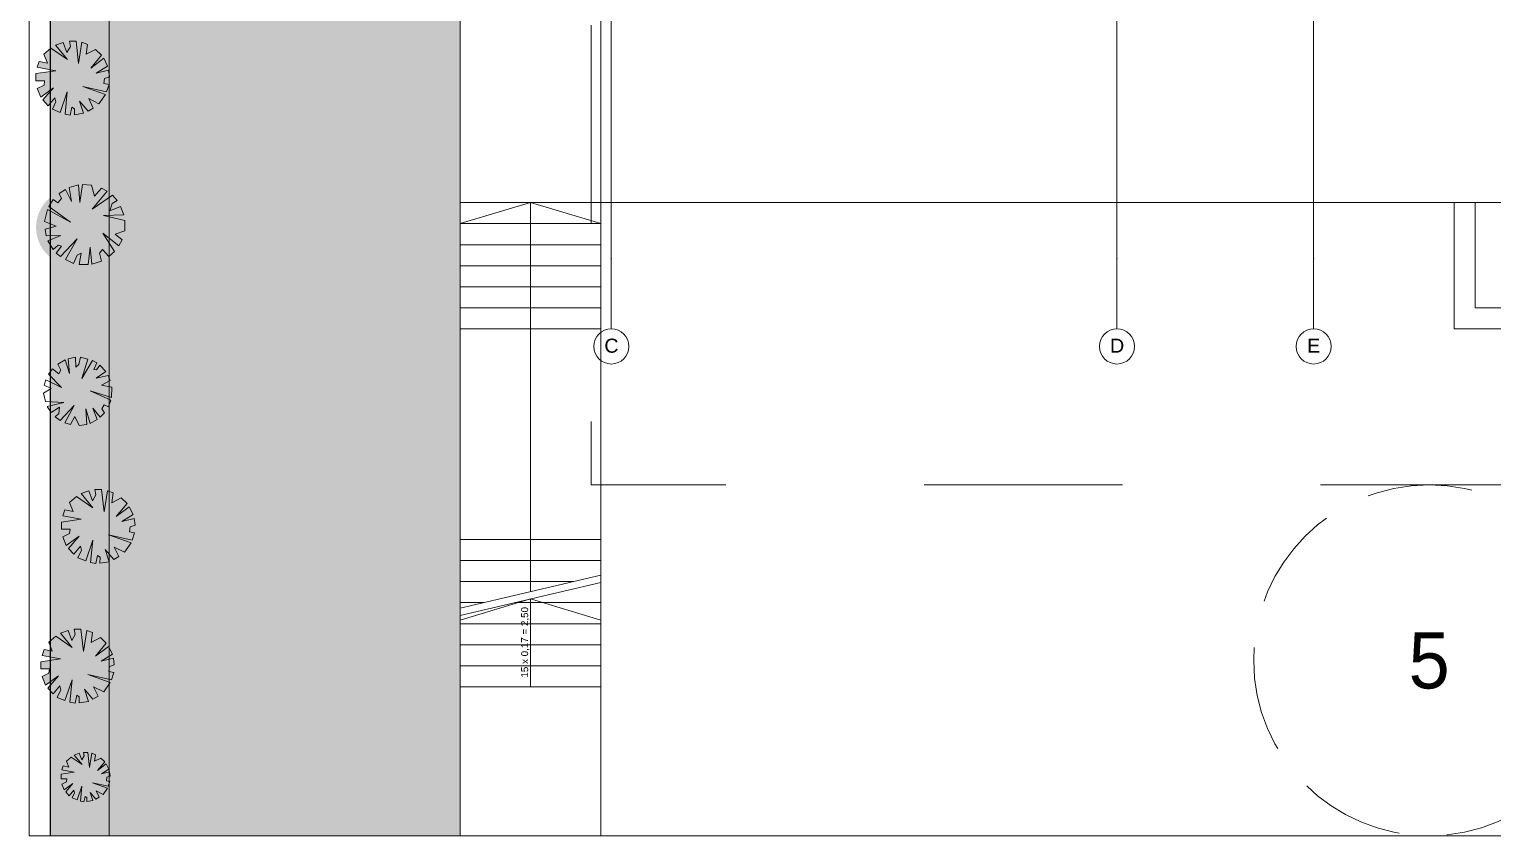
# Model space of a CAD drawing. Header units: centimetres. Extents: x -4381 to 5639, y -3920 to 4826.
# Drawn here: x 48.89 to 69.73, y 47.37 to 58.86 of the extents above; entities that cross this region are included whole.
import ezdxf

# ---------------------------------------------------------------- set-up
doc = ezdxf.new("R2010")
doc.units = ezdxf.units.CM
doc.header["$MEASUREMENT"] = 0
doc.linetypes.add('Dashed', pattern=[0.564444, 0.282222, -0.282222])
doc.linetypes.add('Traits', pattern=[0.217778, 0.15, -0.067778])
for name, color, linetype, lineweight in [('00-TREES_Pen_No__1', 7, 'Continuous', 5), ('0_Pen_No__1', 7, 'Continuous', 5), ('Dalles_Pen_No__1', 7, 'Continuous', 5), ('FILES_Pen_No__2', 8, 'Continuous', 5), ('Structural - Combined_Pen_No__1', 7, 'Continuous', 5)]:
    doc.layers.add(name, color=color, linetype=linetype, lineweight=lineweight)
for name, color, linetype, lineweight, true_color in [('00-TREES_Pen_No__169', 7, 'Continuous', 5, 0x68b353), ('00-TREES_Pen_No__183', 7, 'Continuous', 5, 0xcaedab), ('00-TREES_Pen_No__184', 7, 'Continuous', 5, 0xc5d295), ('00-TREES_Pen_No__185', 7, 'Continuous', 5, 0xbce39b), ('0_Pen_No__58', 7, 'Continuous', 5, 0xdf0000), ('Dalles_Pen_No__181', 7, 'Continuous', 5, 0xddeaa8), ('RECULS_Pen_No__58', 7, 'Continuous', 5, 0xdf0000), ('Structural - Combined_Pen_No__102', 7, 'Continuous', 5, 0xcccccc)]:
    doc.layers.add(name, color=color, linetype=linetype, lineweight=lineweight, true_color=true_color)
doc.styles.add('GENERATED_STYLE_2', font='')
doc.styles.add('GENERATED_STYLE_3', font='arial.ttf')
doc.styles.get('GENERATED_STYLE_2').set_extended_font_data('Arial Narrow Occidental')

msp = doc.modelspace()

# ---------------------------------------------------------------- hatches: boundary and pattern name
at = {"layer": '00-TREES_Pen_No__169', "linetype": 'Continuous', "lineweight": 0, "ltscale": 10, "true_color": 0xd8ebd3}
msp.add_hatch(color=254, dxfattribs=at).paths.add_polyline_path([(49.92106, 52.30192), (49.82672, 52.30239), (49.84121, 52.22746), (49.79037, 52.1416), (49.7393, 52.28434), (49.63003, 52.24692), (49.79844, 52.04221), (49.56422, 52.20396), (49.46392, 52.11739), (49.51456, 51.99049), (49.39829, 52.01432), (49.36865, 51.92918), (49.63166, 51.88134), (49.34959, 51.83951), (49.349, 51.73717), (49.47346, 51.7379), (49.46498, 51.67484), (49.36751, 51.62813), (49.41859, 51.50541), (49.60129, 51.63698), (49.44892, 51.46448), (49.52483, 51.37934), (49.61949, 51.49557), (49.63423, 51.43803), (49.58401, 51.33139), (49.69443, 51.28754), (49.79566, 51.58218), (49.76501, 51.2624), (49.83746, 51.24835), (49.86113, 51.36222), (49.8985, 51.34009), (49.89802, 51.2524), (50.02844, 51.27374), (49.97025, 51.44665), (50.09344, 51.30347), (50.16623, 51.34648), (50.10172, 51.48275), (50.24774, 51.40783), (50.33989, 51.54318), (50.0184, 51.65708), (50.35585, 51.57988), (50.39157, 51.68325), (50.31854, 51.69956), (50.32664, 51.77169), (50.39717, 51.79339), (50.38333, 51.88986), (50.20979, 51.84539), (50.3691, 51.94492), (50.3148, 52.05783), (50.1295, 51.91831), (50.28339, 52.10124), (50.19845, 52.18384), (50.06603, 52.11512), (50.08616, 52.25435), (50.00357, 52.28537), (49.95629, 51.98337)])
at = {"layer": '00-TREES_Pen_No__183', "linetype": 'Continuous', "lineweight": 0, "ltscale": 10, "true_color": 0xd8eaa8}
for points in [[(49.5572, 58.6906), (49.46287, 58.69107), (49.47735, 58.61615), (49.42652, 58.53029), (49.37545, 58.67302), (49.26618, 58.6356), (49.43459, 58.43089), (49.20037, 58.59265), (49.10007, 58.50607), (49.1507, 58.37917), (49.03444, 58.40301), (49.0048, 58.31787), (49.26781, 58.27003), (48.98574, 58.22819), (48.98515, 58.12585), (49.10961, 58.12658), (49.10113, 58.06353), (49.00366, 58.01681), (49.05474, 57.89409), (49.23744, 58.02566), (49.08507, 57.85317), (49.16098, 57.76802), (49.25564, 57.88425), (49.27038, 57.82671), (49.22016, 57.72007), (49.33058, 57.67623), (49.43181, 57.97087), (49.40116, 57.65109), (49.47361, 57.63704), (49.49728, 57.75091), (49.53465, 57.72878), (49.53417, 57.64108), (49.66459, 57.66242), (49.6064, 57.83533), (49.72958, 57.69215), (49.80237, 57.73517), (49.73787, 57.87144), (49.88389, 57.79652), (49.97604, 57.93186), (49.65454, 58.04577), (49.992, 57.96856), (50.02772, 58.07193), (49.95469, 58.08825), (49.96278, 58.16038), (50.03332, 58.18208), (50.01948, 58.27854), (49.84594, 58.23408), (50.00525, 58.3336), (49.95095, 58.44651), (49.76565, 58.307), (49.91953, 58.48992), (49.83459, 58.57252), (49.70218, 58.5038), (49.72231, 58.64304), (49.63971, 58.67405), (49.59244, 58.37205)], [(49.6261, 50.3119), (49.53176, 50.31237), (49.54625, 50.23744), (49.49541, 50.15158), (49.44434, 50.29432), (49.33508, 50.2569), (49.50349, 50.05219), (49.26926, 50.21394), (49.16896, 50.12736), (49.2196, 50.00046), (49.10333, 50.0243), (49.07369, 49.93916), (49.3367, 49.89132), (49.05463, 49.84949), (49.05404, 49.74715), (49.17851, 49.74787), (49.17002, 49.68482), (49.07256, 49.63811), (49.12364, 49.51539), (49.30633, 49.64696), (49.15396, 49.47446), (49.22988, 49.38932), (49.32453, 49.50555), (49.33927, 49.44801), (49.28905, 49.34136), (49.39947, 49.29752), (49.50071, 49.59216), (49.47005, 49.27238), (49.5425, 49.25833), (49.56617, 49.3722), (49.60355, 49.35007), (49.60307, 49.26238), (49.73349, 49.28371), (49.67529, 49.45663), (49.79848, 49.31345), (49.87127, 49.35646), (49.80676, 49.49273), (49.95278, 49.41781), (50.04493, 49.55316), (49.72344, 49.66706), (50.0609, 49.58986), (50.09662, 49.69323), (50.02359, 49.70954), (50.03168, 49.78167), (50.10221, 49.80337), (50.08837, 49.89984), (49.91483, 49.85537), (50.07414, 49.95489), (50.01984, 50.06781), (49.83455, 49.92829), (49.98843, 50.11122), (49.90349, 50.19382), (49.77107, 50.1251), (49.7912, 50.26433), (49.70861, 50.29535), (49.66134, 49.99334)]]:
    msp.add_hatch(color=61, dxfattribs=at).paths.add_polyline_path(points)
at = {"layer": '00-TREES_Pen_No__183', "linetype": 'Continuous', "lineweight": 0, "ltscale": 10, "true_color": 0xceecaa}
msp.add_hatch(color=71, dxfattribs=at).paths.add_polyline_path([(49.2624, 53.57988, 1), (50.12828, 53.93682, 1)])
at = {"layer": '00-TREES_Pen_No__184', "linetype": 'Continuous', "lineweight": 0, "ltscale": 10, "true_color": 0xbede99}
msp.add_hatch(color=71, dxfattribs=at).paths.add_polyline_path([(49.7249, 48.5561), (49.66196, 48.55641), (49.67162, 48.50642), (49.63771, 48.44914), (49.60363, 48.54437), (49.53073, 48.5194), (49.64309, 48.38282), (49.48681, 48.49074), (49.41989, 48.43298), (49.45368, 48.34831), (49.3761, 48.36421), (49.35633, 48.30741), (49.53181, 48.27549), (49.34361, 48.24757), (49.34322, 48.17929), (49.42626, 48.17978), (49.4206, 48.13771), (49.35557, 48.10654), (49.38965, 48.02466), (49.51155, 48.11244), (49.40988, 47.99735), (49.46054, 47.94055), (49.52369, 48.01809), (49.53353, 47.9797), (49.50002, 47.90855), (49.57369, 47.8793), (49.64124, 48.07589), (49.62078, 47.86252), (49.66912, 47.85315), (49.68492, 47.92912), (49.70985, 47.91436), (49.70953, 47.85585), (49.79655, 47.87008), (49.75772, 47.98546), (49.83991, 47.88992), (49.88848, 47.91862), (49.84544, 48.00954), (49.94287, 47.95956), (50.00435, 48.04986), (49.78985, 48.12586), (50.015, 48.07435), (50.03884, 48.14332), (49.99011, 48.1542), (49.99551, 48.20233), (50.04257, 48.21681), (50.03333, 48.28117), (49.91755, 48.2515), (50.02384, 48.3179), (49.98761, 48.39324), (49.86398, 48.30015), (49.96665, 48.4222), (49.90998, 48.47731), (49.82163, 48.43147), (49.83506, 48.52437), (49.77995, 48.54506), (49.74841, 48.34356)])
at = {"layer": '00-TREES_Pen_No__185', "linetype": 'Continuous', "lineweight": 0, "ltscale": 10, "true_color": 0xcce9b3}
msp.add_hatch(color=254, dxfattribs=at).paths.add_polyline_path([(50.08153, 56.13882, 1), (48.99749, 55.93421, 1)])
at = {"layer": 'Dalles_Pen_No__181', "linetype": 'Continuous', "lineweight": 0, "ltscale": 10, "true_color": 0x6e7554}
msp.add_hatch(color=67, dxfattribs=at).paths.add_polyline_path([(50.02844, 65.49063), (49.18844, 65.49063), (49.18844, 47.36962), (50.02844, 47.36962)])
at = {"layer": 'Structural - Combined_Pen_No__102', "linetype": 'Continuous', "lineweight": 0, "ltscale": 10, "true_color": 0x666666}
msp.add_hatch(color=251, dxfattribs=at).paths.add_polyline_path([(50.02844, 60.76962), (50.02844, 47.36962), (55.02844, 47.36962), (55.02844, 60.76962), (55.02844, 65.49063), (50.02844, 65.49063)])

# ---------------------------------------------------------------- linework, layer by layer
at = {"layer": '00-TREES_Pen_No__1', "linetype": 'Continuous', "ltscale": 10}
for p, q in [((49.20037, 58.59265), (49.10007, 58.50607)), ((49.43459, 58.43089), (49.20037, 58.59265)), ((49.37545, 58.67302), (49.26618, 58.6356)), ((49.26618, 58.6356), (49.43459, 58.43089)), ((49.42652, 58.53029), (49.37545, 58.67302)), ((49.47735, 58.61615), (49.42652, 58.53029)), ((49.5572, 58.6906), (49.46287, 58.69107)), ((49.46287, 58.69107), (49.47735, 58.61615)), ((49.59244, 58.37205), (49.5572, 58.6906)), ((49.63971, 58.67406), (49.59244, 58.37205)), ((49.72231, 58.64304), (49.63971, 58.67406)), ((49.70218, 58.5038), (49.72231, 58.64304)), ((49.83459, 58.57252), (49.70218, 58.5038)), ((49.91953, 58.48992), (49.83459, 58.57252)), ((49.03444, 58.40301), (49.0048, 58.31787)), ((49.1507, 58.37917), (49.03444, 58.40301)), ((49.10007, 58.50607), (49.1507, 58.37917)), ((49.76565, 58.307), (49.91953, 58.48992)), ((49.95095, 58.44651), (49.76565, 58.307)), ((50.00525, 58.3336), (49.95095, 58.44651)), ((48.98574, 58.22819), (48.98515, 58.12585)), ((49.26781, 58.27003), (48.98574, 58.22819)), ((49.0048, 58.31787), (49.26781, 58.27003)), ((49.84594, 58.23408), (50.00525, 58.3336)), ((50.01948, 58.27854), (49.84594, 58.23408)), ((49.95469, 58.08825), (49.96278, 58.16038)), ((49.96278, 58.16038), (50.03332, 58.18207)), ((50.03332, 58.18207), (50.01948, 58.27854)), ((48.98515, 58.12585), (49.10961, 58.12658)), ((49.10113, 58.06353), (49.00366, 58.01681)), ((49.00366, 58.01681), (49.05474, 57.89409)), ((49.05474, 57.89409), (49.23744, 58.02566)), ((49.23744, 58.02566), (49.08507, 57.85317)), ((49.10961, 58.12658), (49.10113, 58.06353)), ((49.33058, 57.67623), (49.43181, 57.97087)), ((49.43181, 57.97087), (49.40116, 57.65109)), ((49.97604, 57.93186), (49.65455, 58.04577)), ((49.65455, 58.04577), (49.992, 57.96856)), ((49.88389, 57.79652), (49.97604, 57.93186)), ((50.02772, 58.07193), (49.95469, 58.08825)), ((49.992, 57.96856), (50.02772, 58.07193)), ((49.08507, 57.85317), (49.16098, 57.76802)), ((49.16098, 57.76802), (49.25564, 57.88425)), ((49.27038, 57.82671), (49.22016, 57.72007)), ((49.22016, 57.72007), (49.33058, 57.67623)), ((49.25564, 57.88425), (49.27038, 57.82671)), ((49.47361, 57.63704), (49.49728, 57.75091)), ((49.49728, 57.75091), (49.53465, 57.72878)), ((49.53465, 57.72878), (49.53417, 57.64108)), ((49.66459, 57.66242), (49.6064, 57.83533)), ((49.6064, 57.83533), (49.72958, 57.69215)), ((49.72958, 57.69215), (49.80237, 57.73517)), ((49.80237, 57.73517), (49.73787, 57.87144)), ((49.73787, 57.87144), (49.88389, 57.79652)), ((49.40116, 57.65109), (49.47361, 57.63704)), ((49.53417, 57.64108), (49.66459, 57.66242)), ((49.92106, 52.30192), (49.82672, 52.30239)), ((49.82672, 52.30239), (49.84121, 52.22746)), ((49.95629, 51.98336), (49.92106, 52.30192)), ((49.56422, 52.20396), (49.46392, 52.11739)), ((49.46392, 52.11739), (49.51456, 51.99049)), ((49.79844, 52.04221), (49.56422, 52.20396)), ((49.7393, 52.28434), (49.63003, 52.24692)), ((49.63003, 52.24692), (49.79844, 52.04221)), ((49.79037, 52.1416), (49.7393, 52.28434)), ((49.84121, 52.22746), (49.79037, 52.1416)), ((50.00357, 52.28537), (49.95629, 51.98336)), ((50.08616, 52.25435), (50.00357, 52.28537)), ((50.06603, 52.11512), (50.08616, 52.25435)), ((50.19844, 52.18384), (50.06603, 52.11512)), ((50.1295, 51.91831), (50.28339, 52.10124)), ((50.28339, 52.10124), (50.19844, 52.18384)), ((49.39829, 52.01432), (49.36865, 51.92918)), ((49.36865, 51.92918), (49.63166, 51.88134)), ((49.51456, 51.99049), (49.39829, 52.01432)), ((50.3148, 52.05783), (50.1295, 51.91831)), ((50.20979, 51.84539), (50.3691, 51.94491)), ((50.38333, 51.88986), (50.20979, 51.84539)), ((50.3691, 51.94491), (50.3148, 52.05783)), ((50.39717, 51.79339), (50.38333, 51.88986)), ((49.34959, 51.83951), (49.349, 51.73717)), ((49.349, 51.73717), (49.47346, 51.7379)), ((49.63166, 51.88134), (49.34959, 51.83951)), ((49.47346, 51.7379), (49.46498, 51.67484)), ((50.31854, 51.69956), (50.32664, 51.77169)), ((50.39157, 51.68325), (50.31854, 51.69956)), ((50.32664, 51.77169), (50.39717, 51.79339)), ((50.35585, 51.57988), (50.39157, 51.68325)), ((49.46498, 51.67484), (49.36751, 51.62813)), ((49.36751, 51.62813), (49.41859, 51.50541)), ((49.41859, 51.50541), (49.60129, 51.63698)), ((49.60129, 51.63698), (49.44892, 51.46448)), ((49.52483, 51.37934), (49.61949, 51.49557)), ((49.61949, 51.49557), (49.63423, 51.43803)), ((49.69443, 51.28754), (49.79566, 51.58219)), ((49.79566, 51.58219), (49.76501, 51.2624)), ((50.33989, 51.54318), (50.0184, 51.65708)), ((50.0184, 51.65708), (50.35585, 51.57988)), ((50.16623, 51.34648), (50.10172, 51.48275)), ((50.10172, 51.48275), (50.24774, 51.40783)), ((50.24774, 51.40783), (50.33989, 51.54318)), ((49.44892, 51.46448), (49.52483, 51.37934)), ((49.63423, 51.43803), (49.58401, 51.33139)), ((49.58401, 51.33139), (49.69443, 51.28754)), ((49.76501, 51.2624), (49.83746, 51.24835)), ((49.83746, 51.24835), (49.86113, 51.36222)), ((49.86113, 51.36222), (49.8985, 51.34009)), ((49.8985, 51.34009), (49.89802, 51.2524)), ((49.89802, 51.2524), (50.02844, 51.27374)), ((50.02844, 51.27374), (49.97025, 51.44665)), ((49.97025, 51.44665), (50.09344, 51.30347)), ((50.09344, 51.30347), (50.16623, 51.34648)), ((49.44434, 50.29432), (49.33508, 50.2569)), ((49.33508, 50.2569), (49.50349, 50.05219)), ((49.49541, 50.15158), (49.44434, 50.29432)), ((49.54625, 50.23744), (49.49541, 50.15158)), ((49.6261, 50.3119), (49.53176, 50.31237)), ((49.53176, 50.31237), (49.54625, 50.23744)), ((49.66134, 49.99334), (49.6261, 50.3119)), ((49.70861, 50.29535), (49.66134, 49.99334)), ((49.7912, 50.26433), (49.70861, 50.29535)), ((49.77107, 50.1251), (49.7912, 50.26433)), ((49.10333, 50.0243), (49.07369, 49.93916)), ((49.2196, 50.00047), (49.10333, 50.0243)), ((49.26926, 50.21394), (49.16896, 50.12736)), ((49.16896, 50.12736), (49.2196, 50.00047)), ((49.50349, 50.05219), (49.26926, 50.21394)), ((49.90349, 50.19382), (49.77107, 50.1251)), ((49.83455, 49.92829), (49.98843, 50.11122)), ((50.01984, 50.06781), (49.83455, 49.92829)), ((49.98843, 50.11122), (49.90349, 50.19382)), ((50.07414, 49.95489), (50.01984, 50.06781)), ((49.05463, 49.84949), (49.05404, 49.74715)), ((49.3367, 49.89132), (49.05463, 49.84949)), ((49.07369, 49.93916), (49.3367, 49.89132)), ((49.91483, 49.85537), (50.07414, 49.95489)), ((50.08837, 49.89984), (49.91483, 49.85537)), ((50.03168, 49.78167), (50.10221, 49.80337)), ((50.10221, 49.80337), (50.08837, 49.89984)), ((49.05404, 49.74715), (49.17851, 49.74788)), ((49.17002, 49.68482), (49.07256, 49.63811)), ((49.07256, 49.63811), (49.12364, 49.51539)), ((49.12364, 49.51539), (49.30633, 49.64696)), ((49.30633, 49.64696), (49.15396, 49.47446)), ((49.17851, 49.74788), (49.17002, 49.68482)), ((50.04493, 49.55316), (49.72344, 49.66706)), ((49.72344, 49.66706), (50.0609, 49.58986)), ((50.02359, 49.70954), (50.03168, 49.78167)), ((50.09662, 49.69323), (50.02359, 49.70954)), ((50.0609, 49.58986), (50.09662, 49.69323)), ((49.15396, 49.47446), (49.22988, 49.38932)), ((49.22988, 49.38932), (49.32453, 49.50555)), ((49.33927, 49.44801), (49.28905, 49.34136)), ((49.32453, 49.50555), (49.33927, 49.44801)), ((49.39947, 49.29752), (49.50071, 49.59216)), ((49.50071, 49.59216), (49.47005, 49.27238)), ((49.73349, 49.28371), (49.67529, 49.45663)), ((49.67529, 49.45663), (49.79848, 49.31345)), ((49.87127, 49.35646), (49.80676, 49.49273)), ((49.80676, 49.49273), (49.95278, 49.41781)), ((49.95278, 49.41781), (50.04493, 49.55316)), ((49.28905, 49.34136), (49.39947, 49.29752)), ((49.47005, 49.27238), (49.5425, 49.25833)), ((49.5425, 49.25833), (49.56617, 49.3722)), ((49.56617, 49.3722), (49.60355, 49.35007)), ((49.60355, 49.35007), (49.60307, 49.26238)), ((49.60307, 49.26238), (49.73349, 49.28371)), ((49.79848, 49.31345), (49.87127, 49.35646)), ((49.7249, 48.5561), (49.66196, 48.55641)), ((49.66196, 48.55641), (49.67162, 48.50642)), ((49.74841, 48.34356), (49.7249, 48.5561)), ((49.3761, 48.36421), (49.35633, 48.30741)), ((49.45368, 48.34831), (49.3761, 48.36421)), ((49.48681, 48.49074), (49.4199, 48.43298)), ((49.4199, 48.43298), (49.45368, 48.34831)), ((49.64309, 48.38282), (49.48681, 48.49074)), ((49.60363, 48.54437), (49.53073, 48.5194)), ((49.53073, 48.5194), (49.64309, 48.38282)), ((49.63771, 48.44914), (49.60363, 48.54437)), ((49.67162, 48.50642), (49.63771, 48.44914)), ((49.77995, 48.54506), (49.74841, 48.34356)), ((49.83506, 48.52436), (49.77995, 48.54506)), ((49.82163, 48.43147), (49.83506, 48.52436)), ((49.90998, 48.47731), (49.82163, 48.43147)), ((49.86398, 48.30015), (49.96665, 48.4222)), ((49.98761, 48.39324), (49.86398, 48.30015)), ((49.96665, 48.4222), (49.90998, 48.47731)), ((50.02384, 48.3179), (49.98761, 48.39324)), ((49.34361, 48.24757), (49.34322, 48.17929)), ((49.34322, 48.17929), (49.42626, 48.17978)), ((49.53181, 48.27549), (49.34361, 48.24757)), ((49.4206, 48.13771), (49.35557, 48.10654)), ((49.35633, 48.30741), (49.53181, 48.27549)), ((49.42626, 48.17978), (49.4206, 48.13771)), ((49.91755, 48.2515), (50.02384, 48.3179)), ((50.03333, 48.28117), (49.91755, 48.2515)), ((49.99011, 48.1542), (49.99551, 48.20233)), ((50.03884, 48.14332), (49.99011, 48.1542)), ((49.99551, 48.20233), (50.04257, 48.21681)), ((50.015, 48.07435), (50.03884, 48.14332)), ((50.04257, 48.21681), (50.03333, 48.28117)), ((49.35557, 48.10654), (49.38965, 48.02466)), ((49.38965, 48.02466), (49.51155, 48.11244)), ((49.51155, 48.11244), (49.40988, 47.99735)), ((49.40988, 47.99735), (49.46054, 47.94055)), ((49.46054, 47.94055), (49.52369, 48.01809)), ((49.53353, 47.9797), (49.50002, 47.90855)), ((49.52369, 48.01809), (49.53353, 47.9797)), ((49.57369, 47.8793), (49.64124, 48.07589)), ((49.64124, 48.07589), (49.62078, 47.86252)), ((49.66912, 47.85315), (49.68491, 47.92912)), ((49.68491, 47.92912), (49.70985, 47.91436)), ((49.79655, 47.87008), (49.75772, 47.98546)), ((49.75772, 47.98546), (49.83991, 47.88992)), ((50.00435, 48.04986), (49.78985, 48.12586)), ((49.78985, 48.12586), (50.015, 48.07435)), ((49.88848, 47.91862), (49.84544, 48.00954)), ((49.84544, 48.00954), (49.94287, 47.95956)), ((49.94287, 47.95956), (50.00435, 48.04986)), ((49.50002, 47.90855), (49.57369, 47.8793)), ((49.62078, 47.86252), (49.66912, 47.85315)), ((49.70985, 47.91436), (49.70953, 47.85585)), ((49.70953, 47.85585), (49.79655, 47.87008)), ((49.83991, 47.88992), (49.88848, 47.91862))]:
    msp.add_line(p, q, dxfattribs=at)
at = {"layer": '00-TREES_Pen_No__1', "linetype": 'Continuous', "ltscale": 10, "flags": 128}
for points in [[(49.57555, 55.87572), (49.40697, 55.581), (49.52225, 55.52206), (49.57351, 55.63986), (49.63124, 55.66914), (49.60407, 55.50806), (49.72839, 55.50708), (49.76015, 55.75588), (49.7837, 55.51166), (49.92095, 55.55803), (49.88915, 55.67145), (49.9347, 55.72372), (50.02358, 55.62124), (50.10698, 55.69529), (49.93849, 55.95642), (50.16674, 55.77536), (50.21517, 55.86085), (50.11207, 55.93895), (50.25242, 55.98869), (50.25124, 56.13308), (49.95037, 56.20867), (50.23911, 56.21787), (50.19122, 56.33428), (50.03759, 56.27351), (50.07138, 56.37687), (50.14317, 56.41886), (50.07497, 56.49579), (49.78871, 56.29568), (50.00211, 56.55149), (49.91733, 56.59685), (49.81775, 56.48028), (49.77885, 56.63813), (49.65014, 56.64834), (49.61091, 56.3908), (49.592, 56.64287), (49.46047, 56.60618), (49.49347, 56.40415), (49.40515, 56.57826), (49.31618, 56.52026), (49.34911, 56.44688), (49.29584, 56.3884), (49.22998, 56.4365), (49.17098, 56.33293), (49.47679, 56.11201), (49.15239, 56.29348), (49.10777, 56.12071), (49.2741, 56.05494), (49.11611, 56.00983), (49.1332, 55.91929), (49.33903, 55.9213), (49.15556, 55.84468), (49.23183, 55.72251), (49.30332, 55.78594), (49.34831, 55.77123), (49.27205, 55.66999), (49.33564, 55.62074)], [(49.63767, 53.8858), (49.72701, 54.15986), (49.62102, 54.18898), (49.59872, 54.08222), (49.55577, 54.04793), (49.55059, 54.18651), (49.44708, 54.1659), (49.46356, 53.9536), (49.40189, 54.15256), (49.29579, 54.09036), (49.34177, 54.00156), (49.31292, 53.95025), (49.22137, 54.02012), (49.1648, 53.94419), (49.34988, 53.75616), (49.12893, 53.86733), (49.1034, 53.78792), (49.20257, 53.74077), (49.09448, 53.67523), (49.12034, 53.5554), (49.38347, 53.54442), (49.14503, 53.48701), (49.20491, 53.3985), (49.32214, 53.47549), (49.31187, 53.38375), (49.25943, 53.33647), (49.32938, 53.28427), (49.53286, 53.49996), (49.39955, 53.25053), (49.47785, 53.22743), (49.54054, 53.3415), (49.60008, 53.21698), (49.70884, 53.23068), (49.69706, 53.45153), (49.75622, 53.24525), (49.85923, 53.29842), (49.79699, 53.46068), (49.90041, 53.33116), (49.96438, 53.39471), (49.92435, 53.45004), (49.95856, 53.50783), (50.0216, 53.4792), (50.05279, 53.57546), (49.76049, 53.7064), (50.06144, 53.61146), (50.06876, 53.76278), (49.91915, 53.78877), (50.04271, 53.85351), (50.0129, 53.92583), (49.84214, 53.88868), (49.98145, 53.984), (49.89699, 54.07241), (49.8485, 54.00736), (49.80856, 54.01183), (49.8545, 54.10914), (49.79316, 54.13911)]]:
    msp.add_lwpolyline(points, close=True, dxfattribs=at)
at = {"layer": '0_Pen_No__1', "linetype": 'Continuous', "ltscale": 10}
msp.add_line((49.18844, 47.36962), (49.18844, 65.49063), dxfattribs=at)
at = {"layer": '0_Pen_No__1', "linetype": 'Continuous', "ltscale": 10, "flags": 128}
for points in [[(49.19132, 65.49063), (49.19132, 47.36962)], [(55.02844, 65.49063), (55.02844, 47.36962)], [(83.42844, 61.49063), (84.22844, 61.49063), (84.22844, 54.59063), (69.17844, 54.59063), (69.17844, 56.39063)], [(83.42844, 61.19063), (83.92844, 61.19063), (83.92844, 54.89063), (69.47844, 54.89063), (69.47844, 56.39063)], [(69.97844, 56.39063), (57.02844, 56.39063), (57.02844, 59.09063)], [(57.02844, 58.39063), (57.02844, 47.36962)]]:
    msp.add_lwpolyline(points, dxfattribs=at)
at = {"layer": '0_Pen_No__58', "linetype": 'Continuous', "ltscale": 10, "flags": 128}
msp.add_lwpolyline([(89.78092, 80.14172), (89.84983, 47.36962), (48.89172, 47.36962), (48.89124, 80.14172)], dxfattribs=at)
at = {"layer": 'Dalles_Pen_No__1', "linetype": 'Continuous', "ltscale": 10}
for p, q in [((49.18844, 65.49063), (49.18844, 47.36962)), ((50.02844, 47.36962), (50.02844, 65.49063)), ((49.18844, 47.36962), (50.02844, 47.36962))]:
    msp.add_line(p, q, dxfattribs=at)
at = {"layer": 'FILES_Pen_No__2', "linetype": 'Continuous', "ltscale": 10}
for p, q in [((57.17844, 77.09063), (57.17844, 55.59063)), ((64.37844, 77.09063), (64.37844, 55.59063)), ((67.17844, 77.09063), (67.17844, 55.59063)), ((57.17844, 55.59063), (57.17844, 54.59063)), ((64.37844, 55.59063), (64.37844, 54.59063)), ((67.17844, 55.59063), (67.17844, 54.59063))]:
    msp.add_line(p, q, dxfattribs=at)
for centre in [(57.17844, 54.34063), (64.37844, 54.34063), (67.17844, 54.34063)]:
    msp.add_circle(centre, 0.25, dxfattribs=at)
for p in [(57.17844, 55.59063), (57.17844, 55.59063), (64.37844, 55.59063), (64.37844, 55.59063), (67.17844, 55.59063), (67.17844, 55.59063)]:
    msp.add_point(p, dxfattribs=at)
at = {"layer": 'RECULS_Pen_No__58', "linetype": 'Dashed', "ltscale": 10, "flags": 128}
msp.add_lwpolyline([(81.7809, 80.14172), (81.8393, 52.36962), (56.89165, 52.36962), (56.89127, 78.29063), (66.40098, 80.14172)], dxfattribs=at)
at = {"layer": 'RECULS_Pen_No__58', "linetype": 'Traits', "ltscale": 10}
msp.add_circle((68.82492, 49.86962), 2.5, dxfattribs=at)
at = {"layer": 'Structural - Combined_Pen_No__1', "linetype": 'Continuous', "ltscale": 10}
for p, q in [((55.02844, 50.61063), (55.02844, 56.39063)), ((57.02844, 56.39063), (55.02844, 56.39063)), ((57.02844, 56.39063), (55.02844, 56.39063)), ((56.02844, 56.39063), (55.02844, 56.09063)), ((56.02844, 50.84563), (56.02844, 56.39063)), ((56.02844, 56.39063), (57.02844, 56.09063)), ((57.02844, 51.08063), (57.02844, 56.39063)), ((57.02844, 56.09063), (55.02844, 56.09063)), ((57.02844, 55.79063), (55.02844, 55.79063)), ((57.02844, 55.49063), (55.02844, 55.49063)), ((57.02844, 55.19063), (55.02844, 55.19063)), ((57.02844, 54.89063), (55.02844, 54.89063)), ((57.02844, 54.59063), (55.02844, 54.59063)), ((57.02844, 51.59063), (55.02844, 51.59063)), ((57.02844, 51.29063), (55.02844, 51.29063)), ((57.02844, 51.08063), (55.02844, 50.61063)), ((56.64547, 50.99063), (55.02844, 50.99063)), ((57.02844, 50.9779), (55.02844, 50.5079)), ((57.02844, 49.49063), (57.02844, 50.9779)), ((56.02844, 50.7429), (55.02844, 50.4429)), ((55.36887, 50.69063), (55.02844, 50.69063)), ((57.02844, 50.69063), (55.80599, 50.69063)), ((56.02844, 49.49063), (56.02844, 50.7429)), ((56.02844, 50.7429), (57.02844, 50.4429)), ((55.02844, 49.49063), (55.02844, 50.5079)), ((57.02844, 50.39063), (55.02844, 50.39063)), ((57.02844, 50.09063), (55.02844, 50.09063)), ((57.02844, 49.79063), (55.02844, 49.79063)), ((57.02844, 49.49063), (55.02844, 49.49063)), ((57.02844, 49.49063), (55.02844, 49.49063))]:
    msp.add_line(p, q, dxfattribs=at)

# ---------------------------------------------------------------- texts
at = {"layer": 'FILES_Pen_No__2', "linetype": 'Continuous', "char_height": 0.2, "attachment_point": 4, "style": 'GENERATED_STYLE_3'}
for s, insert in [('\\A1;{\\fArial|b0|i0|c0|p34;C}', (57.0797, 54.35041)), ('\\A1;{\\fArial|b0|i0|c0|p34;D}', (64.2797, 54.35205)), ('\\A1;{\\fArial|b0|i0|c0|p34;E}', (67.08702, 54.35205))]:
    msp.add_mtext(s, dxfattribs=dict(at, insert=insert))
at = {"layer": 'RECULS_Pen_No__58', "linetype": 'Continuous', "insert": (68.53052, 49.86284), "char_height": 0.8, "attachment_point": 4, "rotation": 0, "style": 'GENERATED_STYLE_2'}
msp.add_mtext('\\A1;{\\W1.150000x;\\fArial Narrow Occidental|b0|i0|c0|p34;5}', dxfattribs=at)
at = {"layer": 'Structural - Combined_Pen_No__1', "linetype": 'Continuous', "insert": (55.95386, 50.62876), "char_height": 0.1, "attachment_point": 6, "rotation": 90, "style": 'GENERATED_STYLE_3'}
msp.add_mtext('\\A1;{\\fArial|b0|i0|c0|p34; 15 x 0,17 = 2,50}', dxfattribs=at)

doc.saveas('drawing.dxf')
